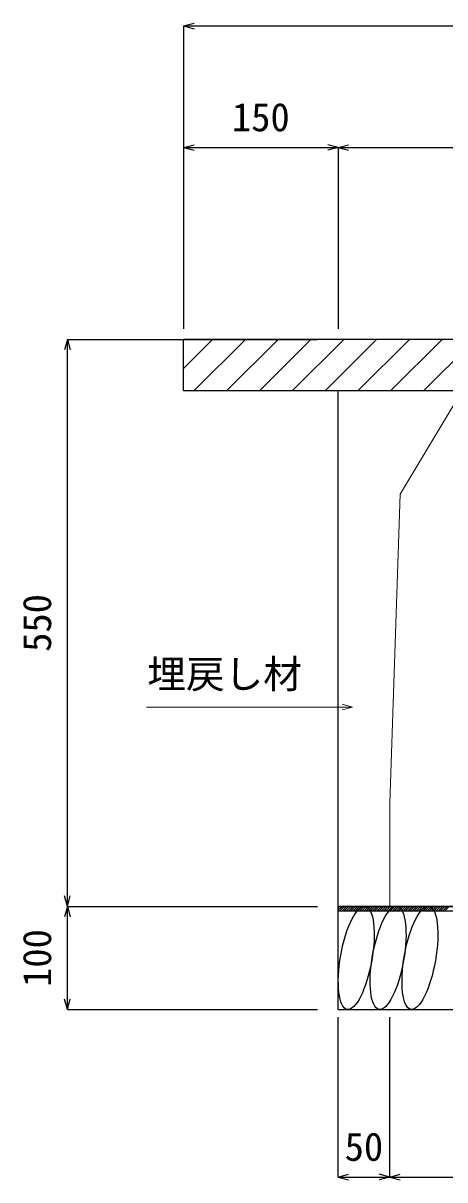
# Model space of a CAD drawing. Units: millimetres, scale not verified. Extents: x -9755 to 16726, y -7413 to 2028.
# Drawn here: x 192 to 601, y -160 to 962 of the extents above; entities that cross this region are included whole.
import ezdxf
from ezdxf.enums import TextEntityAlignment as Align

# ---------------------------------------------------------------- set-up
doc = ezdxf.new("R2010")
doc.units = ezdxf.units.MM
doc.header["$LTSCALE"] = 15
doc.layers.add('0-1_ブロック', color=2, linetype='Continuous', lineweight=18)
doc.layers.add('0-A', color=7, linetype='Continuous', lineweight=18)
for name, color, linetype in [('0-3_鉄筋', 7, 'Continuous'), ('0-5_ｼﾞｮｲﾝﾄ詳細図', 7, 'Continuous'), ('0-6_寸法', 4, 'Continuous'), ('0-B', 4, 'Continuous')]:
    doc.layers.add(name, color=color, linetype=linetype)
doc.styles.add('ＭＳ ゴシック', font='')
doc.styles.get('ＭＳ ゴシック').set_extended_font_data('MS Gothic')

msp = doc.modelspace()

# ---------------------------------------------------------------- linework, layer by layer
at = {"layer": '0-1_ブロック', "color": 3}
for p, q in [((647.39, 654.9), (557.39, 504.9)), ((647.39, 654.9), (557.39, 504.9)), ((547.39, 204.9), (557.39, 504.9)), ((557.39, 504.9), (547.39, 204.9)), ((547.39, 104.9), (547.39, 204.9)), ((547.39, 104.9), (947.39, 104.9))]:
    msp.add_line(p, q, dxfattribs=at)
at = {"layer": '0-3_鉄筋'}
for p, q in [((347.39, 604.9), (347.39, 654.9)), ((647.39, 654.9), (347.39, 654.9)), ((347.39, 626.73), (375.56, 654.9)), ((357.38, 604.9), (407.38, 654.9)), ((389.2, 604.9), (439.2, 654.9)), ((421.02, 604.9), (471.02, 654.9)), ((452.84, 604.9), (502.84, 654.9)), ((484.66, 604.9), (534.66, 654.9)), ((516.48, 604.9), (566.48, 654.9)), ((548.3, 604.9), (598.3, 654.9)), ((580.12, 604.9), (630.12, 654.9)), ((617.39, 604.9), (347.39, 604.9))]:
    msp.add_line(p, q, dxfattribs=at)
at = {"layer": '0-5_ｼﾞｮｲﾝﾄ詳細図'}
for p, q in [((497.39, 4.9), (497.39, 604.9)), ((997.39, 104.9), (497.39, 104.9)), ((497.39, 4.9), (997.39, 4.9))]:
    msp.add_line(p, q, dxfattribs=at)
for centre in [(514.91, 54.91), (545.81, 54.91), (576.72, 54.91)]:
    msp.add_ellipse(centre, major_axis=(8.81, 49.96), ratio=0.3, dxfattribs=at)
at = {"layer": '0-6_寸法'}
for p, q in [((347.39, 958.94), (357.53, 961.66)), ((347.39, 958.94), (1147.39, 958.94)), ((347.39, 958.94), (357.53, 956.22)), ((347.39, 958.94), (347.39, 841)), ((347.39, 841), (357.53, 843.72)), ((497.39, 841), (487.25, 843.72)), ((497.39, 841), (507.53, 843.72)), ((347.39, 841), (497.39, 841)), ((347.39, 841), (357.53, 838.28)), ((347.39, 841), (347.39, 665.14)), ((497.39, 841), (487.25, 838.28)), ((497.39, 841), (497.39, 665.14)), ((497.39, 841), (997.39, 841)), ((497.39, 841), (507.53, 838.28)), ((234.68, 654.9), (231.96, 644.76)), ((234.68, 104.9), (234.68, 654.9)), ((234.68, 654.9), (237.39, 644.76)), ((234.68, 654.9), (477.49, 654.9)), ((234.68, 104.9), (231.96, 115.04)), ((234.68, 104.9), (237.39, 115.04)), ((234.68, 104.9), (231.96, 94.76)), ((234.68, 4.9), (234.68, 104.9)), ((234.68, 104.9), (237.39, 94.76)), ((234.68, 104.9), (477.49, 104.9)), ((234.68, 4.9), (231.96, 15.04)), ((234.68, 4.9), (237.39, 15.04)), ((234.68, 4.9), (477.49, 4.9)), ((497.39, -157.65), (497.39, -2.5)), ((547.39, -157.65), (547.39, -2.5)), ((547.39, -157.65), (547.39, -2.5)), ((497.39, -157.65), (507.53, -154.93)), ((547.39, -157.65), (537.25, -154.93)), ((547.39, -157.65), (557.53, -154.93)), ((497.39, -157.65), (547.39, -157.65)), ((497.39, -157.65), (507.53, -160.36)), ((547.39, -157.65), (537.25, -160.36)), ((547.39, -157.65), (947.39, -157.65)), ((547.39, -157.65), (557.53, -160.36))]:
    msp.add_line(p, q, dxfattribs=at)
at = {"layer": '0-A'}
msp.add_line((511.31, 298.27), (501.17, 300.99), dxfattribs=at)
msp.add_lwpolyline([(311.44, 298.27), (511.31, 298.27), (501.17, 295.55)], dxfattribs=at)
at = {"layer": '0-B'}
for p, q in [((497.39, 101.13), (501.17, 104.9)), ((497.39, 103.25), (499.04, 104.9)), ((498.79, 100.4), (503.29, 104.9)), ((500.91, 100.4), (505.41, 104.9)), ((503.03, 100.4), (507.53, 104.9)), ((505.15, 100.4), (509.65, 104.9)), ((507.27, 100.4), (511.77, 104.9)), ((509.39, 100.4), (513.89, 104.9)), ((511.51, 100.4), (516.01, 104.9)), ((513.64, 100.4), (518.14, 104.9)), ((515.76, 100.4), (520.26, 104.9)), ((517.88, 100.4), (522.38, 104.9)), ((520, 100.4), (524.5, 104.9)), ((522.12, 100.4), (526.62, 104.9)), ((524.24, 100.4), (528.74, 104.9)), ((526.36, 100.4), (530.86, 104.9)), ((528.48, 100.4), (532.98, 104.9)), ((530.61, 100.4), (535.11, 104.9)), ((532.73, 100.4), (537.23, 104.9)), ((534.85, 100.4), (539.35, 104.9)), ((536.97, 100.4), (541.47, 104.9)), ((539.09, 100.4), (543.59, 104.9)), ((541.21, 100.4), (545.71, 104.9)), ((543.33, 100.4), (547.83, 104.9)), ((545.46, 100.4), (549.96, 104.9)), ((547.58, 100.4), (552.08, 104.9)), ((549.7, 100.4), (554.2, 104.9)), ((551.82, 100.4), (556.32, 104.9)), ((553.94, 100.4), (558.44, 104.9)), ((556.06, 100.4), (560.56, 104.9)), ((558.18, 100.4), (562.68, 104.9)), ((560.3, 100.4), (564.8, 104.9)), ((562.43, 100.4), (566.93, 104.9)), ((564.55, 100.4), (569.05, 104.9)), ((566.67, 100.4), (571.17, 104.9)), ((568.79, 100.4), (573.29, 104.9)), ((570.91, 100.4), (575.41, 104.9)), ((573.03, 100.4), (577.53, 104.9)), ((575.15, 100.4), (579.65, 104.9)), ((577.28, 100.4), (581.78, 104.9)), ((579.4, 100.4), (583.9, 104.9)), ((581.52, 100.4), (586.02, 104.9)), ((583.64, 100.4), (588.14, 104.9)), ((585.76, 100.4), (590.26, 104.9)), ((587.88, 100.4), (592.38, 104.9)), ((590, 100.4), (594.5, 104.9)), ((592.12, 100.4), (596.62, 104.9)), ((594.25, 100.4), (598.75, 104.9)), ((596.37, 100.4), (600.87, 104.9)), ((598.49, 100.4), (602.99, 104.9)), ((600.61, 100.4), (605.11, 104.9))]:
    msp.add_line(p, q, dxfattribs=at)
msp.add_lwpolyline([(497.39, 104.9), (997.39, 104.9), (997.39, 100.4), (497.39, 100.4)], close=True, dxfattribs=at)

# ---------------------------------------------------------------- texts
at = {"layer": '0-6_寸法', "style": 'ＭＳ ゴシック'}
for s, p in [('150', (394.27, 848.5)), ('50', (503.64, -150.15))]:
    msp.add_text(s, height=27.49, dxfattribs=at).set_placement(p, align=Align.BOTTOM_LEFT)
for s, p in [('550', (227.18, 351.77)), ('100', (227.18, 26.77))]:
    msp.add_text(s, height=27.49, rotation=90, dxfattribs=at).set_placement(p, align=Align.BOTTOM_LEFT)
at = {"layer": '0-A', "color": 4, "style": 'ＭＳ ゴシック'}
msp.add_text('埋戻し材', height=27.49, dxfattribs=at).set_placement((312.21, 308.26), align=Align.BOTTOM_LEFT)

doc.saveas('drawing.dxf')
